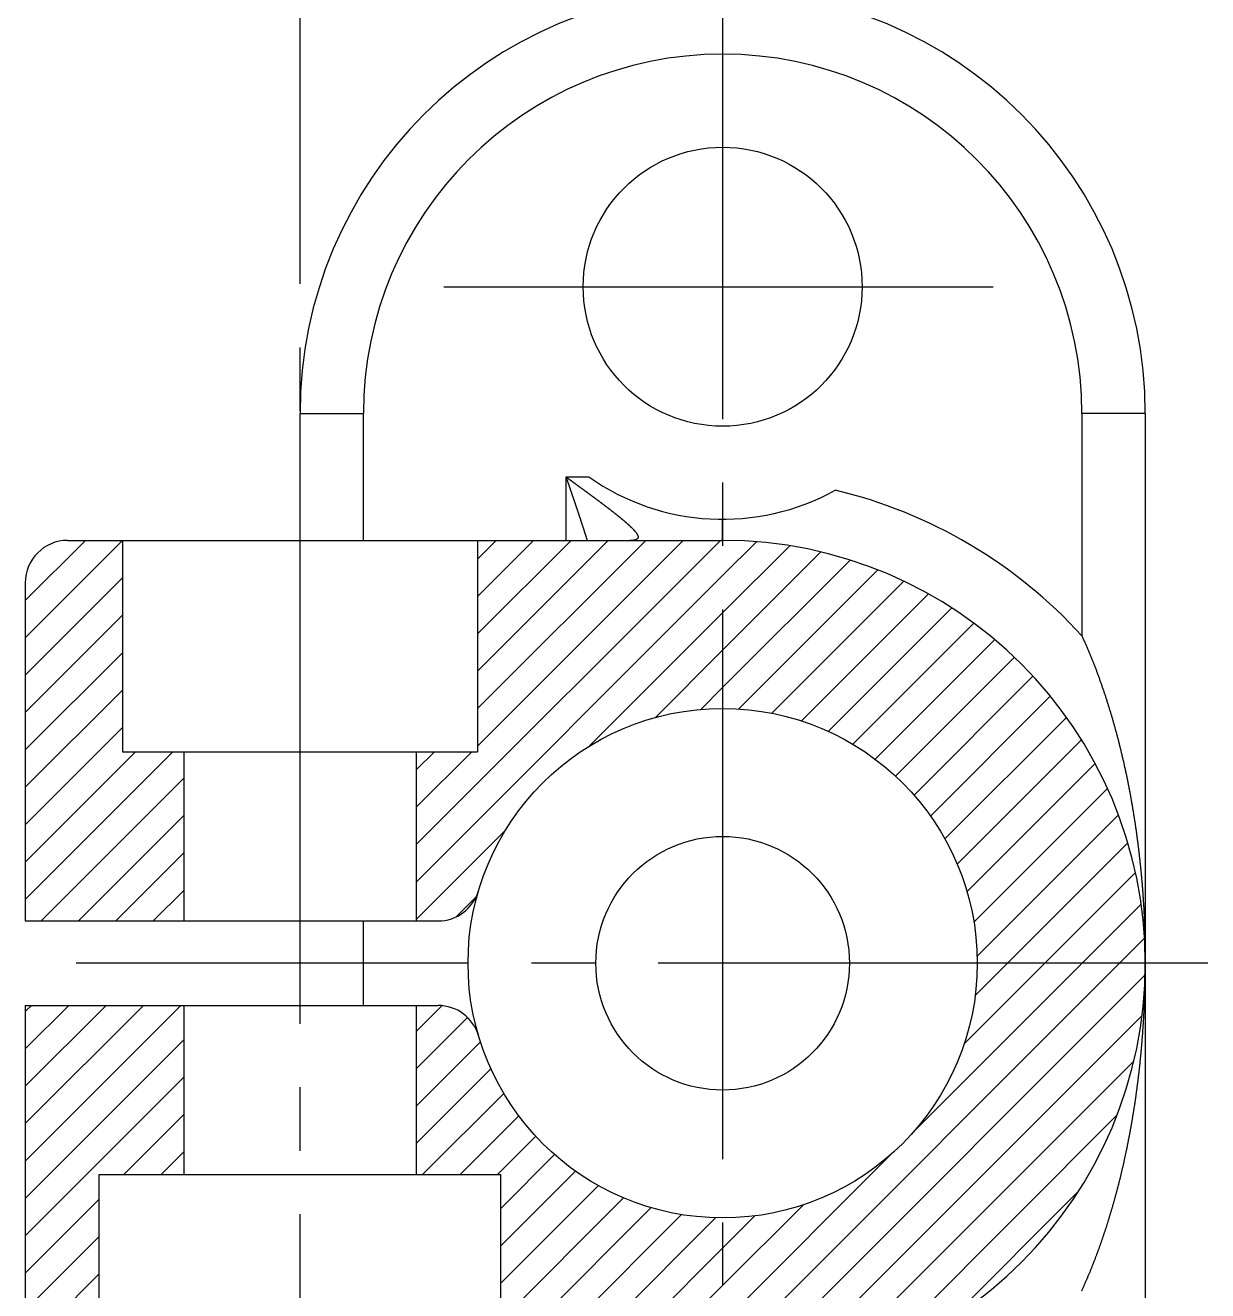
# Model space of a CAD drawing. Extents: x 14 to 86, y 94 to 257.
# Drawn here: x 58.41 to 86.38, y 202.5 to 232.42 of the extents above; entities that cross this region are included whole.
import ezdxf

# ---------------------------------------------------------------- set-up
doc = ezdxf.new("R2010")
doc.units = 0
doc.linetypes.add('CENTER', pattern=[17.5, 13, -1.5, 1.5, -1.5])
doc.layers.get('0').update_dxf_attribs({"linetype": 'CONTINUOUS'})
doc.layers.add('CENTER', color=1, linetype='CENTER')

# ---------------------------------------------------------------- blocks, each defined once
blk = doc.blocks.new('*X2')
at = {"color": 0, "linetype": 'CONTINUOUS'}
for p, q in [((290.064, 381.321), (291.485, 382.742)), ((290.064, 380.437), (292.364, 382.737)), ((299.314, 375.545), (306.511, 382.742)), ((300.764, 377.878), (305.627, 382.742)), ((300.764, 378.762), (304.743, 382.742)), ((300.764, 379.646), (303.859, 382.742)), ((300.764, 380.53), (302.976, 382.742)), ((300.764, 381.414), (302.092, 382.742)), ((300.764, 382.298), (301.208, 382.742)), ((306.564, 381.911), (307.363, 382.71)), ((306.564, 381.027), (308.152, 382.615)), ((306.564, 380.143), (308.889, 382.468)), ((306.564, 379.259), (309.581, 382.276)), ((299.314, 374.661), (306.564, 381.911)), ((306.944, 378.755), (310.233, 382.044)), ((290.064, 379.553), (292.364, 381.853)), ((307.726, 378.654), (310.849, 381.777)), ((308.428, 378.471), (311.433, 381.476)), ((303.416, 377.879), (306.564, 381.027)), ((309.064, 378.224), (311.985, 381.145)), ((290.064, 378.669), (292.364, 380.969)), ((309.644, 377.92), (312.508, 380.784)), ((310.174, 377.566), (313.002, 380.394)), ((304.974, 378.553), (306.564, 380.143)), ((290.064, 377.785), (292.364, 380.085)), ((310.656, 377.164), (313.468, 379.976)), ((311.092, 376.716), (313.906, 379.531)), ((290.064, 376.901), (292.364, 379.201)), ((306.05, 378.745), (306.564, 379.259)), ((311.482, 376.222), (314.317, 379.057)), ((290.064, 376.017), (292.364, 378.317)), ((311.824, 375.68), (314.7, 378.556)), ((312.114, 375.086), (315.054, 378.026)), ((290.064, 374.249), (293.556, 377.742)), ((290.064, 375.133), (292.672, 377.742)), ((299.314, 376.428), (300.627, 377.742)), ((299.314, 377.312), (299.743, 377.742)), ((312.346, 374.435), (315.378, 377.466)), ((290.44, 373.742), (293.814, 377.116)), ((312.51, 373.714), (315.67, 376.875)), ((291.324, 373.742), (293.814, 376.232)), ((312.587, 372.907), (315.929, 376.249)), ((299.314, 373.777), (301.426, 375.889)), ((292.208, 373.742), (293.814, 375.348)), ((313.305, 372.742), (316.15, 375.587)), ((314.189, 372.742), (316.332, 374.885)), ((293.092, 373.742), (293.814, 374.464)), ((300.26, 373.839), (300.732, 374.311)), ((315.073, 372.742), (316.466, 374.135)), ((315.957, 372.742), (316.546, 373.332)), ((306.564, 363.349), (315.957, 372.742)), ((311.042, 368.712), (315.073, 372.742)), ((312.278, 370.831), (314.189, 372.742)), ((312.54, 371.977), (313.305, 372.742)), ((306.844, 362.746), (316.557, 372.459)), ((290.064, 368.062), (293.743, 371.742)), ((290.064, 368.946), (292.859, 371.742)), ((290.064, 369.83), (291.976, 371.742)), ((290.064, 370.714), (291.092, 371.742)), ((290.064, 371.598), (290.208, 371.742)), ((299.314, 371.125), (299.926, 371.737)), ((299.314, 370.241), (300.529, 371.456)), ((307.801, 362.819), (316.487, 371.504)), ((290.064, 367.178), (293.814, 370.928)), ((299.314, 369.357), (300.834, 370.878)), ((299.314, 368.473), (301.082, 370.242)), ((308.88, 363.014), (316.292, 370.425)), ((290.064, 366.295), (293.814, 370.045)), ((299.466, 367.742), (301.386, 369.662)), ((292.395, 367.742), (293.814, 369.161)), ((300.35, 367.742), (301.74, 369.132)), ((310.162, 363.411), (315.894, 369.144)), ((301.234, 367.742), (302.142, 368.65)), ((293.279, 367.742), (293.814, 368.277)), ((301.314, 366.938), (302.589, 368.214)), ((306.564, 364.233), (310.594, 368.263)), ((301.314, 366.054), (303.083, 367.824)), ((301.314, 365.17), (303.626, 367.482)), ((311.951, 364.317), (314.989, 367.354)), ((290.064, 365.411), (291.814, 367.161)), ((301.314, 364.286), (304.219, 367.192)), ((301.314, 363.402), (304.871, 366.96)), ((306.564, 365.117), (308.475, 367.028)), ((301.537, 362.742), (305.591, 366.796)), ((302.421, 362.742), (306.398, 366.719)), ((306.564, 366.001), (307.329, 366.766)), ((290.064, 364.527), (291.814, 366.277)), ((303.305, 362.742), (306.564, 366.001)), ((290.068, 363.647), (291.814, 365.393)), ((304.189, 362.742), (306.564, 365.117)), ((290.348, 363.043), (291.814, 364.509)), ((305.073, 362.742), (306.564, 364.233)), ((290.938, 362.75), (291.814, 363.625)), ((305.957, 362.742), (306.564, 363.349))]:
    blk.add_line(p, q, dxfattribs=at)

msp = doc.modelspace()

# ---------------------------------------------------------------- linework, layer by layer
at = {"color": 7, "linetype": 'CONTINUOUS'}
for p, q in [((64.907, 220.241), (64.907, 223.241)), ((64.907, 223.241), (66.407, 223.241)), ((66.407, 220.241), (66.407, 223.241)), ((83.407, 223.241), (83.407, 217.987)), ((84.907, 223.241), (83.407, 223.241)), ((84.907, 223.241), (84.907, 197.241)), ((71.201, 220.241), (71.201, 221.741)), ((71.201, 221.741), (71.745, 221.741)), ((74.907, 220.241), (74.907, 220.741)), ((59.407, 220.241), (74.907, 220.241)), ((60.707, 220.241), (60.707, 215.241)), ((69.107, 220.241), (69.107, 215.241)), ((58.407, 219.241), (58.407, 211.241)), ((60.707, 215.241), (69.107, 215.241)), ((62.157, 215.241), (62.157, 211.241)), ((67.657, 215.241), (67.657, 211.241)), ((58.407, 211.241), (68.173, 211.241)), ((64.907, 209.241), (64.907, 211.241)), ((66.407, 209.241), (66.407, 211.241)), ((58.407, 209.241), (58.407, 201.241)), ((58.407, 209.241), (68.173, 209.241)), ((62.157, 209.241), (62.157, 205.241)), ((67.657, 209.241), (67.657, 205.241)), ((60.157, 200.241), (60.157, 205.241)), ((60.157, 205.241), (69.657, 205.241)), ((69.657, 200.241), (69.657, 205.241))]:
    msp.add_line(p, q, dxfattribs=at)
at = {"color": 7}
for points in [[(71.201, 221.742, 0), (71.206, 221.738, 0), (71.211, 221.735, 0), (71.216, 221.731, 0), (71.22, 221.728, 0), (71.225, 221.724, 0), (71.23, 221.721, 0), (71.235, 221.717, 0), (71.24, 221.714, 0), (71.244, 221.71, 0), (71.249, 221.707, 0), (71.254, 221.703, 0), (71.259, 221.7, 0), (71.264, 221.696, 0), (71.268, 221.693, 0), (71.273, 221.689, 0), (71.278, 221.686, 0), (71.283, 221.682, 0), (71.288, 221.679, 0), (71.292, 221.676, 0), (71.297, 221.672, 0), (71.302, 221.669, 0), (71.307, 221.665, 0), (71.312, 221.662, 0), (71.316, 221.658, 0), (71.321, 221.655, 0), (71.326, 221.651, 0), (71.331, 221.648, 0), (71.336, 221.644, 0), (71.34, 221.641, 0), (71.345, 221.637, 0), (71.35, 221.634, 0), (71.355, 221.63, 0), (71.36, 221.627, 0), (71.364, 221.623, 0), (71.369, 221.62, 0), (71.374, 221.616, 0), (71.379, 221.613, 0), (71.384, 221.609, 0), (71.388, 221.606, 0), (71.393, 221.602, 0), (71.398, 221.599, 0), (71.403, 221.595, 0), (71.408, 221.592, 0), (71.412, 221.588, 0), (71.417, 221.585, 0), (71.422, 221.581, 0), (71.427, 221.578, 0), (71.432, 221.574, 0), (71.436, 221.571, 0), (71.441, 221.567, 0), (71.446, 221.564, 0), (71.451, 221.56, 0), (71.456, 221.557, 0), (71.46, 221.553, 0), (71.465, 221.55, 0), (71.47, 221.546, 0), (71.475, 221.543, 0), (71.48, 221.539, 0), (71.484, 221.536, 0), (71.489, 221.532, 0), (71.494, 221.529, 0), (71.499, 221.525, 0), (71.504, 221.522, 0), (71.508, 221.518, 0), (71.513, 221.515, 0), (71.518, 221.511, 0), (71.523, 221.508, 0), (71.528, 221.504, 0), (71.532, 221.501, 0), (71.537, 221.497, 0), (71.542, 221.494, 0), (71.547, 221.49, 0), (71.552, 221.487, 0), (71.556, 221.483, 0), (71.561, 221.48, 0), (71.566, 221.476, 0), (71.571, 221.473, 0), (71.576, 221.469, 0), (71.58, 221.466, 0), (71.585, 221.462, 0), (71.59, 221.459, 0), (71.595, 221.455, 0), (71.599, 221.452, 0), (71.604, 221.448, 0), (71.609, 221.445, 0), (71.614, 221.441, 0), (71.619, 221.438, 0), (71.623, 221.434, 0), (71.628, 221.431, 0), (71.633, 221.427, 0), (71.638, 221.424, 0), (71.643, 221.42, 0), (71.647, 221.417, 0), (71.652, 221.413, 0), (71.657, 221.41, 0), (71.662, 221.406, 0), (71.667, 221.403, 0), (71.671, 221.399, 0), (71.676, 221.396, 0), (71.681, 221.392, 0), (71.686, 221.389, 0), (71.691, 221.385, 0), (71.695, 221.382, 0), (71.7, 221.378, 0), (71.705, 221.375, 0), (71.71, 221.371, 0), (71.714, 221.368, 0), (71.719, 221.364, 0), (71.724, 221.36, 0), (71.729, 221.357, 0), (71.734, 221.353, 0), (71.738, 221.35, 0), (71.743, 221.346, 0), (71.748, 221.343, 0), (71.753, 221.339, 0), (71.757, 221.336, 0), (71.762, 221.332, 0), (71.767, 221.329, 0), (71.772, 221.325, 0), (71.777, 221.322, 0), (71.781, 221.318, 0), (71.786, 221.315, 0), (71.791, 221.311, 0), (71.796, 221.308, 0), (71.8, 221.304, 0), (71.805, 221.301, 0), (71.81, 221.297, 0), (71.815, 221.294, 0), (71.82, 221.29, 0), (71.824, 221.287, 0), (71.829, 221.283, 0), (71.834, 221.279, 0), (71.839, 221.276, 0), (71.843, 221.272, 0), (71.848, 221.269, 0), (71.853, 221.265, 0), (71.858, 221.262, 0), (71.863, 221.258, 0), (71.867, 221.255, 0), (71.872, 221.251, 0), (71.877, 221.248, 0), (71.882, 221.244, 0), (71.886, 221.241, 0), (71.891, 221.237, 0), (71.896, 221.233, 0), (71.901, 221.23, 0), (71.905, 221.226, 0), (71.91, 221.223, 0), (71.915, 221.219, 0), (71.92, 221.216, 0), (71.925, 221.212, 0), (71.929, 221.209, 0), (71.934, 221.205, 0), (71.939, 221.202, 0), (71.944, 221.198, 0), (71.948, 221.194, 0), (71.953, 221.191, 0), (71.958, 221.187, 0), (71.963, 221.184, 0), (71.967, 221.18, 0), (71.972, 221.177, 0), (71.977, 221.173, 0), (71.982, 221.17, 0), (71.986, 221.166, 0), (71.991, 221.163, 0), (71.996, 221.159, 0), (72.001, 221.155, 0), (72.005, 221.152, 0), (72.01, 221.148, 0), (72.015, 221.145, 0), (72.02, 221.141, 0), (72.024, 221.138, 0), (72.029, 221.134, 0), (72.034, 221.13, 0), (72.039, 221.127, 0), (72.043, 221.123, 0), (72.048, 221.12, 0), (72.053, 221.116, 0), (72.058, 221.113, 0), (72.062, 221.109, 0), (72.067, 221.105, 0), (72.072, 221.102, 0), (72.077, 221.098, 0), (72.081, 221.095, 0), (72.086, 221.091, 0), (72.091, 221.088, 0), (72.095, 221.084, 0), (72.1, 221.08, 0), (72.105, 221.077, 0), (72.11, 221.073, 0), (72.114, 221.07, 0), (72.119, 221.066, 0), (72.124, 221.062, 0), (72.129, 221.059, 0), (72.133, 221.055, 0), (72.138, 221.052, 0), (72.143, 221.048, 0), (72.147, 221.044, 0), (72.152, 221.041, 0), (72.157, 221.037, 0), (72.162, 221.034, 0), (72.166, 221.03, 0), (72.171, 221.026, 0), (72.176, 221.023, 0), (72.181, 221.019, 0), (72.185, 221.016, 0), (72.19, 221.012, 0), (72.195, 221.008, 0), (72.199, 221.005, 0), (72.204, 221.001, 0), (72.209, 220.998, 0), (72.213, 220.994, 0), (72.218, 220.99, 0), (72.223, 220.987, 0), (72.228, 220.983, 0), (72.232, 220.979, 0), (72.237, 220.976, 0), (72.242, 220.972, 0), (72.246, 220.969, 0), (72.251, 220.965, 0), (72.256, 220.961, 0), (72.261, 220.958, 0), (72.265, 220.954, 0), (72.27, 220.95, 0), (72.275, 220.947, 0), (72.279, 220.943, 0), (72.284, 220.939, 0), (72.289, 220.936, 0), (72.293, 220.932, 0), (72.298, 220.928, 0), (72.303, 220.925, 0), (72.307, 220.921, 0), (72.312, 220.917, 0), (72.317, 220.914, 0), (72.321, 220.91, 0), (72.326, 220.906, 0), (72.331, 220.903, 0), (72.335, 220.899, 0), (72.34, 220.895, 0), (72.345, 220.892, 0), (72.349, 220.888, 0), (72.354, 220.884, 0), (72.359, 220.881, 0), (72.363, 220.877, 0), (72.368, 220.873, 0), (72.373, 220.87, 0), (72.377, 220.866, 0), (72.382, 220.862, 0), (72.387, 220.859, 0), (72.391, 220.855, 0), (72.396, 220.851, 0), (72.401, 220.847, 0), (72.405, 220.844, 0), (72.41, 220.84, 0), (72.414, 220.836, 0), (72.419, 220.833, 0), (72.424, 220.829, 0), (72.428, 220.825, 0), (72.433, 220.821, 0), (72.438, 220.818, 0), (72.442, 220.814, 0), (72.447, 220.81, 0), (72.451, 220.807, 0), (72.456, 220.803, 0), (72.461, 220.799, 0), (72.465, 220.795, 0), (72.47, 220.792, 0), (72.474, 220.788, 0), (72.479, 220.784, 0), (72.484, 220.78, 0), (72.488, 220.777, 0), (72.493, 220.773, 0), (72.497, 220.769, 0), (72.502, 220.765, 0), (72.507, 220.762, 0), (72.511, 220.758, 0), (72.516, 220.754, 0), (72.52, 220.75, 0), (72.525, 220.747, 0), (72.529, 220.743, 0), (72.534, 220.739, 0), (72.538, 220.735, 0), (72.543, 220.731, 0), (72.548, 220.728, 0), (72.552, 220.724, 0), (72.557, 220.72, 0), (72.561, 220.716, 0), (72.566, 220.712, 0), (72.57, 220.709, 0), (72.575, 220.705, 0), (72.579, 220.701, 0), (72.584, 220.697, 0), (72.588, 220.693, 0), (72.593, 220.689, 0), (72.597, 220.685, 0), (72.602, 220.681, 0), (72.606, 220.678, 0), (72.611, 220.674, 0), (72.615, 220.67, 0), (72.62, 220.666, 0), (72.624, 220.662, 0), (72.629, 220.658, 0), (72.633, 220.654, 0), (72.638, 220.65, 0), (72.642, 220.646, 0), (72.647, 220.642, 0), (72.651, 220.638, 0), (72.655, 220.634, 0), (72.66, 220.63, 0), (72.664, 220.626, 0), (72.669, 220.622, 0), (72.673, 220.618, 0), (72.678, 220.614, 0), (72.682, 220.61, 0), (72.686, 220.606, 0), (72.691, 220.602, 0), (72.695, 220.598, 0), (72.7, 220.594, 0), (72.704, 220.59, 0), (72.708, 220.585, 0), (72.713, 220.581, 0), (72.717, 220.577, 0), (72.721, 220.573, 0), (72.726, 220.569, 0), (72.73, 220.565, 0), (72.734, 220.561, 0), (72.738, 220.557, 0), (72.743, 220.552, 0), (72.747, 220.548, 0), (72.751, 220.544, 0), (72.755, 220.54, 0), (72.76, 220.536, 0), (72.764, 220.532, 0), (72.768, 220.527, 0), (72.772, 220.523, 0), (72.776, 220.519, 0), (72.78, 220.515, 0), (72.784, 220.511, 0), (72.789, 220.506, 0), (72.793, 220.502, 0), (72.797, 220.498, 0), (72.801, 220.494, 0), (72.805, 220.49, 0), (72.809, 220.485, 0), (72.813, 220.481, 0), (72.817, 220.477, 0), (72.82, 220.473, 0), (72.824, 220.468, 0), (72.828, 220.464, 0), (72.832, 220.46, 0), (72.836, 220.455, 0), (72.839, 220.451, 0), (72.843, 220.446, 0), (72.847, 220.442, 0), (72.851, 220.437, 0), (72.854, 220.433, 0), (72.858, 220.428, 0), (72.861, 220.423, 0), (72.865, 220.418, 0), (72.868, 220.413, 0), (72.871, 220.408, 0), (72.875, 220.403, 0), (72.878, 220.397, 0), (72.881, 220.392, 0), (72.884, 220.386, 0), (72.887, 220.381, 0), (72.89, 220.375, 0), (72.893, 220.369, 0), (72.896, 220.363, 0), (72.899, 220.357, 0), (72.901, 220.351, 0), (72.903, 220.345, 0), (72.905, 220.339, 0), (72.906, 220.333, 0), (72.907, 220.327, 0), (72.907, 220.322, 0), (72.907, 220.316, 0), (72.906, 220.31, 0), (72.905, 220.305, 0), (72.903, 220.3, 0), (72.901, 220.295, 0), (72.898, 220.29, 0), (72.894, 220.286, 0), (72.89, 220.282, 0), (72.885, 220.278, 0), (72.88, 220.274, 0), (72.875, 220.27, 0), (72.87, 220.267, 0), (72.864, 220.264, 0), (72.858, 220.261, 0), (72.852, 220.258, 0), (72.846, 220.256, 0), (72.84, 220.254, 0), (72.835, 220.252, 0), (72.829, 220.25, 0), (72.823, 220.248, 0), (72.817, 220.247, 0), (72.811, 220.246, 0), (72.805, 220.245, 0), (72.799, 220.244, 0), (72.793, 220.243, 0), (72.787, 220.242, 0), (72.781, 220.242, 0), (72.775, 220.241, 0), (72.77, 220.241, 0), (72.764, 220.241, 0), (72.758, 220.241, 0), (72.752, 220.241, 0), (72.746, 220.241, 0), (72.74, 220.241, 0), (72.734, 220.241, 0), (72.728, 220.241, 0), (72.722, 220.241, 0), (72.717, 220.242, 0), (72.711, 220.242, 0)], [(71.201, 221.742, 0), (71.203, 221.735, 0), (71.206, 221.728, 0), (71.208, 221.722, 0), (71.21, 221.715, 0), (71.213, 221.708, 0), (71.215, 221.702, 0), (71.217, 221.695, 0), (71.219, 221.688, 0), (71.222, 221.681, 0), (71.224, 221.675, 0), (71.226, 221.668, 0), (71.229, 221.661, 0), (71.231, 221.655, 0), (71.233, 221.648, 0), (71.235, 221.641, 0), (71.238, 221.634, 0), (71.24, 221.628, 0), (71.242, 221.621, 0), (71.245, 221.614, 0), (71.247, 221.608, 0), (71.249, 221.601, 0), (71.252, 221.594, 0), (71.254, 221.588, 0), (71.256, 221.581, 0), (71.258, 221.574, 0), (71.261, 221.567, 0), (71.263, 221.561, 0), (71.265, 221.554, 0), (71.268, 221.547, 0), (71.27, 221.541, 0), (71.272, 221.534, 0), (71.274, 221.527, 0), (71.277, 221.52, 0), (71.279, 221.514, 0), (71.281, 221.507, 0), (71.284, 221.5, 0), (71.286, 221.494, 0), (71.288, 221.487, 0), (71.29, 221.48, 0), (71.293, 221.473, 0), (71.295, 221.467, 0), (71.297, 221.46, 0), (71.3, 221.453, 0), (71.302, 221.447, 0), (71.304, 221.44, 0), (71.306, 221.433, 0), (71.309, 221.427, 0), (71.311, 221.42, 0), (71.313, 221.413, 0), (71.316, 221.406, 0), (71.318, 221.4, 0), (71.32, 221.393, 0), (71.322, 221.386, 0), (71.325, 221.38, 0), (71.327, 221.373, 0), (71.329, 221.366, 0), (71.332, 221.359, 0), (71.334, 221.353, 0), (71.336, 221.346, 0), (71.338, 221.339, 0), (71.341, 221.333, 0), (71.343, 221.326, 0), (71.345, 221.319, 0), (71.348, 221.312, 0), (71.35, 221.306, 0), (71.352, 221.299, 0), (71.354, 221.292, 0), (71.357, 221.286, 0), (71.359, 221.279, 0), (71.361, 221.272, 0), (71.364, 221.265, 0), (71.366, 221.259, 0), (71.368, 221.252, 0), (71.37, 221.245, 0), (71.373, 221.239, 0), (71.375, 221.232, 0), (71.377, 221.225, 0), (71.379, 221.218, 0), (71.382, 221.212, 0), (71.384, 221.205, 0), (71.386, 221.198, 0), (71.389, 221.192, 0), (71.391, 221.185, 0), (71.393, 221.178, 0), (71.395, 221.171, 0), (71.398, 221.165, 0), (71.4, 221.158, 0), (71.402, 221.151, 0), (71.404, 221.145, 0), (71.407, 221.138, 0), (71.409, 221.131, 0), (71.411, 221.124, 0), (71.414, 221.118, 0), (71.416, 221.111, 0), (71.418, 221.104, 0), (71.42, 221.098, 0), (71.423, 221.091, 0), (71.425, 221.084, 0), (71.427, 221.077, 0), (71.429, 221.071, 0), (71.432, 221.064, 0), (71.434, 221.057, 0), (71.436, 221.051, 0), (71.438, 221.044, 0), (71.441, 221.037, 0), (71.443, 221.03, 0), (71.445, 221.024, 0), (71.448, 221.017, 0), (71.45, 221.01, 0), (71.452, 221.004, 0), (71.454, 220.997, 0), (71.457, 220.99, 0), (71.459, 220.983, 0), (71.461, 220.977, 0), (71.463, 220.97, 0), (71.466, 220.963, 0), (71.468, 220.956, 0), (71.47, 220.95, 0), (71.472, 220.943, 0), (71.475, 220.936, 0), (71.477, 220.93, 0), (71.479, 220.923, 0), (71.481, 220.916, 0), (71.484, 220.909, 0), (71.486, 220.903, 0), (71.488, 220.896, 0), (71.49, 220.889, 0), (71.493, 220.883, 0), (71.495, 220.876, 0), (71.497, 220.869, 0), (71.499, 220.862, 0), (71.502, 220.856, 0), (71.504, 220.849, 0), (71.506, 220.842, 0), (71.508, 220.835, 0), (71.511, 220.829, 0), (71.513, 220.822, 0), (71.515, 220.815, 0), (71.517, 220.809, 0), (71.52, 220.802, 0), (71.522, 220.795, 0), (71.524, 220.788, 0), (71.526, 220.782, 0), (71.528, 220.775, 0), (71.531, 220.768, 0), (71.533, 220.761, 0), (71.535, 220.755, 0), (71.537, 220.748, 0), (71.54, 220.741, 0), (71.542, 220.735, 0), (71.544, 220.728, 0), (71.546, 220.721, 0), (71.549, 220.714, 0), (71.551, 220.708, 0), (71.553, 220.701, 0), (71.555, 220.694, 0), (71.557, 220.687, 0), (71.56, 220.681, 0), (71.562, 220.674, 0), (71.564, 220.667, 0), (71.566, 220.661, 0), (71.568, 220.654, 0), (71.571, 220.647, 0), (71.573, 220.64, 0), (71.575, 220.634, 0), (71.577, 220.627, 0), (71.579, 220.62, 0), (71.582, 220.613, 0), (71.584, 220.607, 0), (71.586, 220.6, 0), (71.588, 220.593, 0), (71.59, 220.586, 0), (71.593, 220.58, 0), (71.595, 220.573, 0), (71.597, 220.566, 0), (71.599, 220.559, 0), (71.601, 220.553, 0), (71.604, 220.546, 0), (71.606, 220.539, 0), (71.608, 220.532, 0), (71.61, 220.526, 0), (71.612, 220.519, 0), (71.615, 220.512, 0), (71.617, 220.505, 0), (71.619, 220.499, 0), (71.621, 220.492, 0), (71.623, 220.485, 0), (71.625, 220.478, 0), (71.628, 220.472, 0), (71.63, 220.465, 0), (71.632, 220.458, 0), (71.634, 220.451, 0), (71.636, 220.445, 0), (71.638, 220.438, 0), (71.64, 220.431, 0), (71.643, 220.424, 0), (71.645, 220.418, 0), (71.647, 220.411, 0), (71.649, 220.404, 0), (71.651, 220.397, 0), (71.653, 220.391, 0), (71.655, 220.384, 0), (71.658, 220.377, 0), (71.66, 220.37, 0), (71.662, 220.364, 0), (71.664, 220.357, 0), (71.666, 220.35, 0), (71.668, 220.343, 0), (71.67, 220.337, 0), (71.673, 220.33, 0), (71.675, 220.323, 0), (71.677, 220.316, 0), (71.679, 220.31, 0), (71.681, 220.303, 0), (71.683, 220.296, 0), (71.685, 220.289, 0), (71.687, 220.283, 0), (71.69, 220.276, 0), (71.692, 220.269, 0), (71.694, 220.262, 0), (71.696, 220.255, 0), (71.698, 220.249, 0), (71.7, 220.242, 0)], [(74.888, 220.242, 0), (74.888, 220.242, 0), (74.888, 220.242, 0), (74.888, 220.242, 0), (74.888, 220.242, 0), (74.888, 220.242, 0), (74.888, 220.242, 0), (74.887, 220.242, 0), (74.887, 220.242, 0), (74.887, 220.242, 0), (74.887, 220.242, 0), (74.887, 220.242, 0), (74.887, 220.242, 0), (74.887, 220.242, 0), (74.887, 220.242, 0), (74.887, 220.242, 0), (74.887, 220.242, 0), (74.886, 220.242, 0), (74.886, 220.242, 0), (74.886, 220.242, 0), (74.886, 220.242, 0), (74.886, 220.242, 0), (74.886, 220.242, 0), (74.886, 220.242, 0), (74.886, 220.242, 0), (74.886, 220.242, 0), (74.885, 220.242, 0), (74.885, 220.242, 0), (74.885, 220.242, 0), (74.885, 220.242, 0), (74.885, 220.242, 0), (74.885, 220.242, 0), (74.885, 220.242, 0), (74.885, 220.242, 0), (74.885, 220.242, 0), (74.885, 220.242, 0), (74.884, 220.242, 0), (74.884, 220.242, 0), (74.884, 220.242, 0), (74.884, 220.242, 0), (74.884, 220.242, 0), (74.884, 220.242, 0), (74.884, 220.242, 0), (74.884, 220.242, 0), (74.884, 220.242, 0), (74.884, 220.242, 0), (74.883, 220.242, 0), (74.883, 220.242, 0), (74.883, 220.242, 0), (74.883, 220.242, 0), (74.883, 220.242, 0), (74.883, 220.242, 0), (74.883, 220.242, 0), (74.883, 220.242, 0), (74.883, 220.242, 0), (74.883, 220.242, 0), (74.882, 220.242, 0), (74.882, 220.242, 0), (74.882, 220.242, 0), (74.882, 220.242, 0), (74.882, 220.242, 0), (74.882, 220.242, 0), (74.882, 220.242, 0), (74.882, 220.242, 0), (74.882, 220.242, 0), (74.881, 220.242, 0), (74.881, 220.242, 0), (74.881, 220.242, 0), (74.881, 220.242, 0), (74.881, 220.242, 0), (74.881, 220.242, 0), (74.881, 220.242, 0), (74.881, 220.242, 0), (74.881, 220.242, 0), (74.881, 220.242, 0), (74.88, 220.242, 0), (74.88, 220.242, 0), (74.88, 220.242, 0), (74.88, 220.242, 0), (74.88, 220.242, 0), (74.88, 220.242, 0), (74.88, 220.242, 0), (74.88, 220.242, 0), (74.88, 220.242, 0), (74.88, 220.242, 0), (74.879, 220.242, 0), (74.879, 220.242, 0), (74.879, 220.242, 0), (74.879, 220.242, 0), (74.879, 220.242, 0), (74.879, 220.242, 0), (74.879, 220.242, 0), (74.879, 220.242, 0), (74.879, 220.242, 0), (74.879, 220.242, 0), (74.878, 220.242, 0), (74.878, 220.242, 0), (74.878, 220.242, 0), (74.878, 220.242, 0), (74.878, 220.242, 0), (74.878, 220.242, 0), (74.878, 220.242, 0), (74.878, 220.242, 0), (74.878, 220.242, 0), (74.878, 220.242, 0), (74.877, 220.242, 0), (74.877, 220.242, 0), (74.877, 220.242, 0), (74.877, 220.242, 0), (74.877, 220.242, 0), (74.877, 220.242, 0), (74.877, 220.242, 0), (74.877, 220.242, 0), (74.877, 220.242, 0), (74.876, 220.242, 0), (74.876, 220.242, 0), (74.876, 220.242, 0), (74.876, 220.242, 0), (74.876, 220.242, 0), (74.876, 220.242, 0), (74.876, 220.242, 0), (74.876, 220.242, 0), (74.876, 220.242, 0), (74.876, 220.242, 0), (74.875, 220.242, 0), (74.875, 220.242, 0), (74.875, 220.242, 0), (74.875, 220.242, 0)], [(74.907, 220.242, 0), (74.907, 220.242, 0), (74.907, 220.242, 0), (74.906, 220.242, 0), (74.906, 220.242, 0), (74.906, 220.242, 0), (74.906, 220.242, 0), (74.906, 220.242, 0), (74.906, 220.242, 0), (74.905, 220.242, 0), (74.905, 220.242, 0), (74.905, 220.242, 0), (74.905, 220.242, 0), (74.905, 220.242, 0), (74.905, 220.242, 0), (74.905, 220.242, 0), (74.904, 220.242, 0), (74.904, 220.242, 0), (74.904, 220.242, 0), (74.904, 220.242, 0), (74.904, 220.242, 0), (74.904, 220.242, 0), (74.904, 220.242, 0), (74.903, 220.242, 0), (74.903, 220.242, 0), (74.903, 220.242, 0), (74.903, 220.242, 0), (74.903, 220.242, 0), (74.903, 220.242, 0), (74.903, 220.242, 0), (74.902, 220.242, 0), (74.902, 220.242, 0), (74.902, 220.242, 0), (74.902, 220.242, 0), (74.902, 220.242, 0), (74.902, 220.242, 0), (74.902, 220.242, 0), (74.901, 220.242, 0), (74.901, 220.242, 0), (74.901, 220.242, 0), (74.901, 220.242, 0), (74.901, 220.242, 0), (74.901, 220.242, 0), (74.9, 220.242, 0), (74.9, 220.242, 0), (74.9, 220.242, 0), (74.9, 220.242, 0), (74.9, 220.242, 0), (74.9, 220.242, 0), (74.9, 220.242, 0), (74.899, 220.242, 0), (74.899, 220.242, 0), (74.899, 220.242, 0), (74.899, 220.242, 0), (74.899, 220.242, 0), (74.899, 220.242, 0), (74.899, 220.242, 0), (74.898, 220.242, 0), (74.898, 220.242, 0), (74.898, 220.242, 0), (74.898, 220.242, 0), (74.898, 220.242, 0), (74.898, 220.242, 0), (74.898, 220.242, 0), (74.897, 220.242, 0), (74.897, 220.242, 0), (74.897, 220.242, 0), (74.897, 220.242, 0), (74.897, 220.242, 0), (74.897, 220.242, 0), (74.897, 220.242, 0), (74.896, 220.242, 0), (74.896, 220.242, 0), (74.896, 220.242, 0), (74.896, 220.242, 0), (74.896, 220.242, 0), (74.896, 220.242, 0), (74.895, 220.242, 0), (74.895, 220.242, 0), (74.895, 220.242, 0), (74.895, 220.242, 0), (74.895, 220.242, 0), (74.895, 220.242, 0), (74.895, 220.242, 0), (74.894, 220.242, 0), (74.894, 220.242, 0), (74.894, 220.242, 0), (74.894, 220.242, 0), (74.894, 220.242, 0), (74.894, 220.242, 0), (74.894, 220.242, 0), (74.893, 220.242, 0), (74.893, 220.242, 0), (74.893, 220.242, 0), (74.893, 220.242, 0), (74.893, 220.242, 0), (74.893, 220.242, 0), (74.893, 220.242, 0), (74.892, 220.242, 0), (74.892, 220.242, 0), (74.892, 220.242, 0), (74.892, 220.242, 0), (74.892, 220.242, 0), (74.892, 220.242, 0), (74.892, 220.242, 0), (74.891, 220.242, 0), (74.891, 220.242, 0), (74.891, 220.242, 0), (74.891, 220.242, 0), (74.891, 220.242, 0), (74.891, 220.242, 0), (74.89, 220.242, 0), (74.89, 220.242, 0), (74.89, 220.242, 0), (74.89, 220.242, 0), (74.89, 220.242, 0), (74.89, 220.242, 0), (74.89, 220.242, 0), (74.889, 220.242, 0), (74.889, 220.242, 0), (74.889, 220.242, 0), (74.889, 220.242, 0), (74.889, 220.242, 0), (74.889, 220.242, 0), (74.889, 220.242, 0), (74.888, 220.242, 0), (74.888, 220.242, 0), (74.888, 220.242, 0)], [(83.407, 217.988, 0), (83.415, 217.969, 0), (83.424, 217.95, 0), (83.432, 217.931, 0), (83.44, 217.912, 0), (83.449, 217.893, 0), (83.457, 217.874, 0), (83.465, 217.855, 0), (83.474, 217.836, 0), (83.482, 217.817, 0), (83.49, 217.798, 0), (83.498, 217.779, 0), (83.507, 217.76, 0), (83.515, 217.741, 0), (83.523, 217.722, 0), (83.531, 217.703, 0), (83.54, 217.683, 0), (83.548, 217.664, 0), (83.556, 217.645, 0), (83.564, 217.626, 0), (83.572, 217.607, 0), (83.58, 217.588, 0), (83.588, 217.569, 0), (83.596, 217.55, 0), (83.604, 217.531, 0), (83.612, 217.511, 0), (83.62, 217.492, 0), (83.628, 217.473, 0), (83.636, 217.454, 0), (83.643, 217.435, 0), (83.651, 217.415, 0), (83.659, 217.396, 0), (83.667, 217.377, 0), (83.674, 217.358, 0), (83.682, 217.338, 0), (83.689, 217.319, 0), (83.697, 217.3, 0), (83.705, 217.28, 0), (83.712, 217.261, 0), (83.719, 217.242, 0), (83.727, 217.222, 0), (83.734, 217.203, 0), (83.742, 217.183, 0), (83.749, 217.164, 0), (83.756, 217.145, 0), (83.763, 217.125, 0), (83.771, 217.106, 0), (83.778, 217.086, 0), (83.785, 217.067, 0), (83.792, 217.047, 0), (83.799, 217.028, 0), (83.806, 217.008, 0), (83.813, 216.989, 0), (83.82, 216.969, 0), (83.827, 216.95, 0), (83.834, 216.93, 0), (83.841, 216.911, 0), (83.848, 216.891, 0), (83.855, 216.871, 0), (83.862, 216.852, 0), (83.869, 216.832, 0), (83.876, 216.813, 0), (83.883, 216.793, 0), (83.889, 216.773, 0), (83.896, 216.754, 0), (83.903, 216.734, 0), (83.909, 216.715, 0), (83.916, 216.695, 0), (83.923, 216.675, 0), (83.929, 216.656, 0), (83.936, 216.636, 0), (83.943, 216.616, 0), (83.949, 216.596, 0), (83.956, 216.577, 0), (83.962, 216.557, 0), (83.969, 216.537, 0), (83.975, 216.518, 0), (83.981, 216.498, 0), (83.988, 216.478, 0), (83.994, 216.458, 0), (84.001, 216.439, 0), (84.007, 216.419, 0), (84.013, 216.399, 0), (84.019, 216.379, 0), (84.026, 216.36, 0), (84.032, 216.34, 0), (84.038, 216.32, 0), (84.044, 216.3, 0), (84.05, 216.28, 0), (84.056, 216.261, 0), (84.063, 216.241, 0), (84.069, 216.221, 0), (84.075, 216.201, 0), (84.081, 216.181, 0), (84.087, 216.161, 0), (84.093, 216.141, 0), (84.098, 216.121, 0), (84.104, 216.102, 0), (84.11, 216.082, 0), (84.116, 216.062, 0), (84.122, 216.042, 0), (84.128, 216.022, 0), (84.134, 216.002, 0), (84.139, 215.982, 0), (84.145, 215.962, 0), (84.151, 215.942, 0), (84.156, 215.922, 0), (84.162, 215.902, 0), (84.168, 215.882, 0), (84.173, 215.862, 0), (84.179, 215.842, 0), (84.184, 215.822, 0), (84.19, 215.802, 0), (84.196, 215.782, 0), (84.201, 215.762, 0), (84.206, 215.742, 0), (84.212, 215.722, 0), (84.217, 215.702, 0), (84.223, 215.682, 0), (84.228, 215.662, 0), (84.233, 215.642, 0), (84.239, 215.622, 0), (84.244, 215.602, 0), (84.249, 215.582, 0), (84.255, 215.562, 0), (84.26, 215.542, 0), (84.265, 215.522, 0), (84.27, 215.502, 0), (84.275, 215.482, 0), (84.28, 215.461, 0), (84.286, 215.441, 0), (84.291, 215.421, 0), (84.296, 215.401, 0), (84.301, 215.381, 0), (84.306, 215.361, 0), (84.311, 215.341, 0), (84.316, 215.321, 0), (84.321, 215.3, 0), (84.326, 215.28, 0), (84.33, 215.26, 0), (84.335, 215.24, 0), (84.34, 215.22, 0), (84.345, 215.2, 0), (84.35, 215.179, 0), (84.355, 215.159, 0), (84.359, 215.139, 0), (84.364, 215.119, 0), (84.369, 215.099, 0), (84.374, 215.078, 0), (84.378, 215.058, 0), (84.383, 215.038, 0), (84.388, 215.018, 0), (84.392, 214.997, 0), (84.397, 214.977, 0), (84.401, 214.957, 0), (84.406, 214.937, 0), (84.41, 214.916, 0), (84.415, 214.896, 0), (84.419, 214.876, 0), (84.424, 214.856, 0), (84.428, 214.835, 0), (84.433, 214.815, 0), (84.437, 214.795, 0), (84.441, 214.775, 0), (84.446, 214.754, 0), (84.45, 214.734, 0), (84.454, 214.714, 0), (84.459, 214.693, 0), (84.463, 214.673, 0), (84.467, 214.653, 0), (84.471, 214.632, 0), (84.475, 214.612, 0), (84.48, 214.592, 0), (84.484, 214.571, 0), (84.488, 214.551, 0), (84.492, 214.531, 0), (84.496, 214.51, 0), (84.5, 214.49, 0), (84.504, 214.47, 0), (84.508, 214.449, 0), (84.512, 214.429, 0), (84.516, 214.409, 0), (84.52, 214.388, 0), (84.524, 214.368, 0), (84.528, 214.348, 0), (84.532, 214.327, 0), (84.536, 214.307, 0), (84.54, 214.286, 0), (84.543, 214.266, 0), (84.547, 214.246, 0), (84.551, 214.225, 0), (84.555, 214.205, 0), (84.558, 214.184, 0), (84.562, 214.164, 0), (84.566, 214.144, 0), (84.569, 214.123, 0), (84.573, 214.103, 0), (84.577, 214.082, 0), (84.58, 214.062, 0), (84.584, 214.041, 0), (84.588, 214.021, 0), (84.591, 214, 0), (84.595, 213.98, 0), (84.598, 213.96, 0), (84.602, 213.939, 0), (84.605, 213.919, 0), (84.608, 213.898, 0), (84.612, 213.878, 0), (84.615, 213.857, 0), (84.619, 213.837, 0), (84.622, 213.816, 0), (84.625, 213.796, 0), (84.629, 213.775, 0), (84.632, 213.755, 0), (84.635, 213.734, 0), (84.638, 213.714, 0), (84.642, 213.693, 0), (84.645, 213.673, 0), (84.648, 213.652, 0), (84.651, 213.632, 0), (84.654, 213.611, 0), (84.658, 213.591, 0), (84.661, 213.57, 0), (84.664, 213.55, 0), (84.667, 213.529, 0), (84.67, 213.509, 0), (84.673, 213.488, 0), (84.676, 213.468, 0), (84.679, 213.447, 0), (84.682, 213.427, 0), (84.685, 213.406, 0), (84.688, 213.386, 0), (84.691, 213.365, 0), (84.693, 213.345, 0), (84.696, 213.324, 0), (84.699, 213.303, 0), (84.702, 213.283, 0), (84.705, 213.262, 0), (84.708, 213.242, 0), (84.71, 213.221, 0), (84.713, 213.201, 0), (84.716, 213.18, 0), (84.719, 213.159, 0), (84.721, 213.139, 0), (84.724, 213.118, 0), (84.727, 213.098, 0), (84.729, 213.077, 0), (84.732, 213.057, 0), (84.734, 213.036, 0), (84.737, 213.015, 0), (84.739, 212.995, 0), (84.742, 212.974, 0), (84.744, 212.954, 0), (84.747, 212.933, 0), (84.749, 212.912, 0), (84.752, 212.892, 0), (84.754, 212.871, 0), (84.757, 212.851, 0), (84.759, 212.83, 0), (84.762, 212.809, 0), (84.764, 212.789, 0), (84.766, 212.768, 0), (84.769, 212.747, 0), (84.771, 212.727, 0), (84.773, 212.706, 0), (84.775, 212.686, 0), (84.778, 212.665, 0), (84.78, 212.644, 0), (84.782, 212.624, 0), (84.784, 212.603, 0), (84.787, 212.582, 0), (84.789, 212.562, 0), (84.791, 212.541, 0), (84.793, 212.521, 0), (84.795, 212.5, 0), (84.797, 212.479, 0), (84.799, 212.459, 0), (84.801, 212.438, 0), (84.803, 212.417, 0), (84.805, 212.397, 0), (84.807, 212.376, 0), (84.809, 212.355, 0), (84.811, 212.335, 0), (84.813, 212.314, 0), (84.815, 212.293, 0), (84.817, 212.273, 0), (84.819, 212.252, 0), (84.821, 212.231, 0), (84.823, 212.211, 0), (84.824, 212.19, 0), (84.826, 212.169, 0), (84.828, 212.149, 0), (84.83, 212.128, 0), (84.831, 212.107, 0), (84.833, 212.087, 0), (84.835, 212.066, 0), (84.836, 212.045, 0), (84.838, 212.025, 0), (84.84, 212.004, 0), (84.841, 211.983, 0), (84.843, 211.962, 0), (84.844, 211.942, 0), (84.846, 211.921, 0), (84.847, 211.9, 0), (84.849, 211.88, 0), (84.85, 211.859, 0), (84.852, 211.838, 0), (84.853, 211.818, 0), (84.855, 211.797, 0), (84.856, 211.776, 0), (84.857, 211.755, 0), (84.859, 211.735, 0), (84.86, 211.714, 0), (84.861, 211.693, 0), (84.863, 211.673, 0), (84.864, 211.652, 0), (84.865, 211.631, 0), (84.866, 211.611, 0), (84.867, 211.59, 0), (84.869, 211.569, 0), (84.87, 211.548, 0), (84.871, 211.528, 0), (84.872, 211.507, 0), (84.873, 211.486, 0), (84.874, 211.466, 0), (84.875, 211.445, 0), (84.876, 211.424, 0), (84.877, 211.403, 0), (84.878, 211.383, 0), (84.879, 211.362, 0), (84.88, 211.341, 0), (84.88, 211.32, 0), (84.881, 211.3, 0), (84.882, 211.279, 0), (84.883, 211.258, 0), (84.884, 211.238, 0), (84.885, 211.217, 0), (84.885, 211.196, 0), (84.886, 211.175, 0), (84.887, 211.155, 0), (84.887, 211.134, 0), (84.888, 211.113, 0), (84.889, 211.092, 0), (84.889, 211.072, 0), (84.89, 211.051, 0), (84.891, 211.03, 0), (84.891, 211.009, 0), (84.892, 210.989, 0), (84.892, 210.968, 0), (84.893, 210.947, 0), (84.894, 210.926, 0), (84.894, 210.906, 0), (84.895, 210.885, 0), (84.895, 210.864, 0), (84.896, 210.844, 0), (84.896, 210.823, 0), (84.897, 210.802, 0), (84.897, 210.781, 0), (84.898, 210.761, 0), (84.898, 210.74, 0), (84.898, 210.719, 0), (84.899, 210.698, 0), (84.899, 210.678, 0), (84.9, 210.657, 0), (84.9, 210.636, 0), (84.901, 210.615, 0), (84.901, 210.595, 0), (84.901, 210.574, 0), (84.902, 210.553, 0), (84.902, 210.532, 0), (84.902, 210.512, 0), (84.903, 210.491, 0), (84.903, 210.47, 0), (84.903, 210.449, 0), (84.904, 210.429, 0), (84.904, 210.408, 0), (84.904, 210.387, 0), (84.905, 210.366, 0), (84.905, 210.346, 0), (84.905, 210.325, 0), (84.906, 210.304, 0), (84.906, 210.283, 0), (84.906, 210.263, 0), (84.907, 210.242, 0)], [(84.883, 209.194, 0), (84.883, 209.202, 0), (84.883, 209.211, 0), (84.883, 209.219, 0), (84.884, 209.227, 0), (84.884, 209.235, 0), (84.884, 209.244, 0), (84.884, 209.252, 0), (84.884, 209.26, 0), (84.885, 209.268, 0), (84.885, 209.277, 0), (84.885, 209.285, 0), (84.885, 209.293, 0), (84.885, 209.301, 0), (84.886, 209.31, 0), (84.886, 209.318, 0), (84.886, 209.326, 0), (84.886, 209.334, 0), (84.886, 209.343, 0), (84.886, 209.351, 0), (84.887, 209.359, 0), (84.887, 209.367, 0), (84.887, 209.376, 0), (84.887, 209.384, 0), (84.887, 209.392, 0), (84.888, 209.4, 0), (84.888, 209.409, 0), (84.888, 209.417, 0), (84.888, 209.425, 0), (84.888, 209.433, 0), (84.889, 209.442, 0), (84.889, 209.45, 0), (84.889, 209.458, 0), (84.889, 209.466, 0), (84.889, 209.475, 0), (84.889, 209.483, 0), (84.89, 209.491, 0), (84.89, 209.499, 0), (84.89, 209.508, 0), (84.89, 209.516, 0), (84.89, 209.524, 0), (84.891, 209.532, 0), (84.891, 209.541, 0), (84.891, 209.549, 0), (84.891, 209.557, 0), (84.891, 209.565, 0), (84.892, 209.574, 0), (84.892, 209.582, 0), (84.892, 209.59, 0), (84.892, 209.598, 0), (84.892, 209.607, 0), (84.893, 209.615, 0), (84.893, 209.623, 0), (84.893, 209.631, 0), (84.893, 209.64, 0), (84.893, 209.648, 0), (84.893, 209.656, 0), (84.894, 209.664, 0), (84.894, 209.673, 0), (84.894, 209.681, 0), (84.894, 209.689, 0), (84.894, 209.697, 0), (84.895, 209.706, 0), (84.895, 209.714, 0), (84.895, 209.722, 0), (84.895, 209.73, 0), (84.895, 209.739, 0), (84.896, 209.747, 0), (84.896, 209.755, 0), (84.896, 209.763, 0), (84.896, 209.772, 0), (84.896, 209.78, 0), (84.896, 209.788, 0), (84.897, 209.796, 0), (84.897, 209.805, 0), (84.897, 209.813, 0), (84.897, 209.821, 0), (84.897, 209.829, 0), (84.898, 209.838, 0), (84.898, 209.846, 0), (84.898, 209.854, 0), (84.898, 209.862, 0), (84.898, 209.871, 0), (84.899, 209.879, 0), (84.899, 209.887, 0), (84.899, 209.895, 0), (84.899, 209.904, 0), (84.899, 209.912, 0), (84.899, 209.92, 0), (84.9, 209.928, 0), (84.9, 209.937, 0), (84.9, 209.945, 0), (84.9, 209.953, 0), (84.9, 209.961, 0), (84.901, 209.97, 0), (84.901, 209.978, 0), (84.901, 209.986, 0), (84.901, 209.994, 0), (84.901, 210.003, 0), (84.902, 210.011, 0), (84.902, 210.019, 0), (84.902, 210.027, 0), (84.902, 210.036, 0), (84.902, 210.044, 0), (84.902, 210.052, 0), (84.903, 210.06, 0), (84.903, 210.069, 0), (84.903, 210.077, 0), (84.903, 210.085, 0), (84.903, 210.093, 0), (84.904, 210.102, 0), (84.904, 210.11, 0), (84.904, 210.118, 0), (84.904, 210.126, 0), (84.904, 210.135, 0), (84.905, 210.143, 0), (84.905, 210.151, 0), (84.905, 210.159, 0), (84.905, 210.168, 0), (84.905, 210.176, 0), (84.905, 210.184, 0), (84.906, 210.192, 0), (84.906, 210.201, 0), (84.906, 210.209, 0), (84.906, 210.217, 0), (84.906, 210.225, 0), (84.907, 210.234, 0), (84.907, 210.242, 0)], [(83.407, 202.496, 0), (83.414, 202.512, 0), (83.421, 202.529, 0), (83.429, 202.545, 0), (83.436, 202.562, 0), (83.443, 202.578, 0), (83.45, 202.595, 0), (83.458, 202.611, 0), (83.465, 202.628, 0), (83.472, 202.644, 0), (83.479, 202.661, 0), (83.486, 202.677, 0), (83.494, 202.694, 0), (83.501, 202.71, 0), (83.508, 202.727, 0), (83.515, 202.743, 0), (83.522, 202.76, 0), (83.529, 202.777, 0), (83.536, 202.793, 0), (83.544, 202.81, 0), (83.551, 202.826, 0), (83.558, 202.843, 0), (83.565, 202.859, 0), (83.572, 202.876, 0), (83.579, 202.892, 0), (83.586, 202.909, 0), (83.593, 202.926, 0), (83.6, 202.942, 0), (83.607, 202.959, 0), (83.613, 202.976, 0), (83.62, 202.992, 0), (83.627, 203.009, 0), (83.634, 203.026, 0), (83.641, 203.042, 0), (83.647, 203.059, 0), (83.654, 203.076, 0), (83.661, 203.092, 0), (83.668, 203.109, 0), (83.674, 203.126, 0), (83.681, 203.143, 0), (83.687, 203.159, 0), (83.694, 203.176, 0), (83.7, 203.193, 0), (83.707, 203.21, 0), (83.713, 203.227, 0), (83.72, 203.243, 0), (83.726, 203.26, 0), (83.733, 203.277, 0), (83.739, 203.294, 0), (83.746, 203.311, 0), (83.752, 203.328, 0), (83.758, 203.344, 0), (83.764, 203.361, 0), (83.771, 203.378, 0), (83.777, 203.395, 0), (83.783, 203.412, 0), (83.789, 203.429, 0), (83.796, 203.446, 0), (83.802, 203.463, 0), (83.808, 203.48, 0), (83.814, 203.497, 0), (83.82, 203.514, 0), (83.826, 203.531, 0), (83.832, 203.548, 0), (83.838, 203.564, 0), (83.844, 203.581, 0), (83.85, 203.598, 0), (83.856, 203.615, 0), (83.862, 203.632, 0), (83.868, 203.649, 0), (83.874, 203.666, 0), (83.88, 203.683, 0), (83.886, 203.701, 0), (83.892, 203.718, 0), (83.898, 203.735, 0), (83.903, 203.752, 0), (83.909, 203.769, 0), (83.915, 203.786, 0), (83.921, 203.803, 0), (83.927, 203.82, 0), (83.932, 203.837, 0), (83.938, 203.854, 0), (83.944, 203.871, 0), (83.949, 203.888, 0), (83.955, 203.905, 0), (83.961, 203.922, 0), (83.966, 203.94, 0), (83.972, 203.957, 0), (83.978, 203.974, 0), (83.983, 203.991, 0), (83.989, 204.008, 0), (83.994, 204.025, 0), (84, 204.042, 0), (84.005, 204.06, 0), (84.011, 204.077, 0), (84.016, 204.094, 0), (84.021, 204.111, 0), (84.027, 204.128, 0), (84.032, 204.145, 0), (84.038, 204.163, 0), (84.043, 204.18, 0), (84.048, 204.197, 0), (84.054, 204.214, 0), (84.059, 204.231, 0), (84.064, 204.249, 0), (84.069, 204.266, 0), (84.075, 204.283, 0), (84.08, 204.3, 0), (84.085, 204.318, 0), (84.09, 204.335, 0), (84.095, 204.352, 0), (84.101, 204.369, 0), (84.106, 204.387, 0), (84.111, 204.404, 0), (84.116, 204.421, 0), (84.121, 204.438, 0), (84.126, 204.456, 0), (84.131, 204.473, 0), (84.136, 204.49, 0), (84.141, 204.508, 0), (84.146, 204.525, 0), (84.151, 204.542, 0), (84.156, 204.56, 0), (84.161, 204.577, 0), (84.166, 204.594, 0), (84.171, 204.612, 0), (84.175, 204.629, 0), (84.18, 204.646, 0), (84.185, 204.664, 0), (84.19, 204.681, 0), (84.195, 204.698, 0), (84.199, 204.716, 0), (84.204, 204.733, 0), (84.209, 204.751, 0), (84.214, 204.768, 0), (84.218, 204.785, 0), (84.223, 204.803, 0), (84.228, 204.82, 0), (84.232, 204.837, 0), (84.237, 204.855, 0), (84.242, 204.872, 0), (84.246, 204.89, 0), (84.251, 204.907, 0), (84.255, 204.925, 0), (84.26, 204.942, 0), (84.264, 204.959, 0), (84.269, 204.977, 0), (84.273, 204.994, 0), (84.278, 205.012, 0), (84.282, 205.029, 0), (84.287, 205.047, 0), (84.291, 205.064, 0), (84.295, 205.082, 0), (84.3, 205.099, 0), (84.304, 205.117, 0), (84.309, 205.134, 0), (84.313, 205.152, 0), (84.317, 205.169, 0), (84.321, 205.187, 0), (84.326, 205.204, 0), (84.33, 205.222, 0), (84.334, 205.239, 0), (84.338, 205.257, 0), (84.343, 205.274, 0), (84.347, 205.292, 0), (84.351, 205.309, 0), (84.355, 205.327, 0), (84.359, 205.344, 0), (84.363, 205.362, 0), (84.368, 205.379, 0), (84.372, 205.397, 0), (84.376, 205.414, 0), (84.38, 205.432, 0), (84.384, 205.449, 0), (84.388, 205.467, 0), (84.392, 205.485, 0), (84.396, 205.502, 0), (84.4, 205.52, 0), (84.404, 205.537, 0), (84.408, 205.555, 0), (84.411, 205.572, 0), (84.415, 205.59, 0), (84.419, 205.608, 0), (84.423, 205.625, 0), (84.427, 205.643, 0), (84.431, 205.66, 0), (84.435, 205.678, 0), (84.438, 205.696, 0), (84.442, 205.713, 0), (84.446, 205.731, 0), (84.45, 205.748, 0), (84.453, 205.766, 0), (84.457, 205.784, 0), (84.461, 205.801, 0), (84.465, 205.819, 0), (84.468, 205.837, 0), (84.472, 205.854, 0), (84.476, 205.872, 0), (84.479, 205.89, 0), (84.483, 205.907, 0), (84.486, 205.925, 0), (84.49, 205.943, 0), (84.493, 205.96, 0), (84.497, 205.978, 0), (84.5, 205.996, 0), (84.504, 206.013, 0), (84.507, 206.031, 0), (84.511, 206.049, 0), (84.514, 206.066, 0), (84.518, 206.084, 0), (84.521, 206.102, 0), (84.525, 206.119, 0), (84.528, 206.137, 0), (84.531, 206.155, 0), (84.535, 206.172, 0), (84.538, 206.19, 0), (84.541, 206.208, 0), (84.545, 206.225, 0), (84.548, 206.243, 0), (84.551, 206.261, 0), (84.555, 206.279, 0), (84.558, 206.296, 0), (84.561, 206.314, 0), (84.564, 206.332, 0), (84.567, 206.349, 0), (84.571, 206.367, 0), (84.574, 206.385, 0), (84.577, 206.403, 0), (84.58, 206.42, 0), (84.583, 206.438, 0), (84.586, 206.456, 0), (84.589, 206.474, 0), (84.592, 206.491, 0), (84.596, 206.509, 0), (84.599, 206.527, 0), (84.602, 206.545, 0), (84.605, 206.562, 0), (84.608, 206.58, 0), (84.611, 206.598, 0), (84.614, 206.616, 0), (84.616, 206.634, 0), (84.619, 206.651, 0), (84.622, 206.669, 0), (84.625, 206.687, 0), (84.628, 206.705, 0), (84.631, 206.722, 0), (84.634, 206.74, 0), (84.637, 206.758, 0), (84.639, 206.776, 0), (84.642, 206.794, 0), (84.645, 206.811, 0), (84.648, 206.829, 0), (84.651, 206.847, 0), (84.653, 206.865, 0), (84.656, 206.883, 0), (84.659, 206.9, 0), (84.661, 206.918, 0), (84.664, 206.936, 0), (84.667, 206.954, 0), (84.669, 206.972, 0), (84.672, 206.989, 0), (84.675, 207.007, 0), (84.677, 207.025, 0), (84.68, 207.043, 0), (84.682, 207.061, 0), (84.685, 207.079, 0), (84.688, 207.096, 0), (84.69, 207.114, 0), (84.693, 207.132, 0), (84.695, 207.15, 0), (84.698, 207.168, 0), (84.7, 207.186, 0), (84.702, 207.203, 0), (84.705, 207.221, 0), (84.707, 207.239, 0), (84.71, 207.257, 0), (84.712, 207.275, 0), (84.714, 207.293, 0), (84.717, 207.311, 0), (84.719, 207.328, 0), (84.722, 207.346, 0), (84.724, 207.364, 0), (84.726, 207.382, 0), (84.728, 207.4, 0), (84.731, 207.418, 0), (84.733, 207.436, 0), (84.735, 207.453, 0), (84.737, 207.471, 0), (84.74, 207.489, 0), (84.742, 207.507, 0), (84.744, 207.525, 0), (84.746, 207.543, 0), (84.748, 207.561, 0), (84.75, 207.579, 0), (84.753, 207.597, 0), (84.755, 207.614, 0), (84.757, 207.632, 0), (84.759, 207.65, 0), (84.761, 207.668, 0), (84.763, 207.686, 0), (84.765, 207.704, 0), (84.767, 207.722, 0), (84.769, 207.74, 0), (84.771, 207.758, 0), (84.773, 207.776, 0), (84.775, 207.793, 0), (84.777, 207.811, 0), (84.779, 207.829, 0), (84.781, 207.847, 0), (84.783, 207.865, 0), (84.785, 207.883, 0), (84.786, 207.901, 0), (84.788, 207.919, 0), (84.79, 207.937, 0), (84.792, 207.955, 0), (84.794, 207.973, 0), (84.796, 207.991, 0), (84.797, 208.008, 0), (84.799, 208.026, 0), (84.801, 208.044, 0), (84.803, 208.062, 0), (84.804, 208.08, 0), (84.806, 208.098, 0), (84.808, 208.116, 0), (84.81, 208.134, 0), (84.811, 208.152, 0), (84.813, 208.17, 0), (84.815, 208.188, 0), (84.816, 208.206, 0), (84.818, 208.224, 0), (84.819, 208.242, 0), (84.821, 208.26, 0), (84.823, 208.277, 0), (84.824, 208.295, 0), (84.826, 208.313, 0), (84.827, 208.331, 0), (84.829, 208.349, 0), (84.83, 208.367, 0), (84.832, 208.385, 0), (84.833, 208.403, 0), (84.835, 208.421, 0), (84.836, 208.439, 0), (84.837, 208.457, 0), (84.839, 208.475, 0), (84.84, 208.493, 0), (84.842, 208.511, 0), (84.843, 208.529, 0), (84.844, 208.547, 0), (84.846, 208.565, 0), (84.847, 208.583, 0), (84.848, 208.601, 0), (84.85, 208.619, 0), (84.851, 208.637, 0), (84.852, 208.655, 0), (84.853, 208.673, 0), (84.854, 208.691, 0), (84.856, 208.709, 0), (84.857, 208.726, 0), (84.858, 208.744, 0), (84.859, 208.762, 0), (84.86, 208.78, 0), (84.862, 208.798, 0), (84.863, 208.816, 0), (84.864, 208.834, 0), (84.865, 208.852, 0), (84.866, 208.87, 0), (84.867, 208.888, 0), (84.868, 208.906, 0), (84.869, 208.924, 0), (84.87, 208.942, 0), (84.871, 208.96, 0), (84.872, 208.978, 0), (84.873, 208.996, 0), (84.874, 209.014, 0), (84.875, 209.032, 0), (84.876, 209.05, 0), (84.877, 209.068, 0), (84.878, 209.086, 0), (84.878, 209.104, 0), (84.879, 209.122, 0), (84.88, 209.14, 0), (84.881, 209.158, 0), (84.882, 209.176, 0), (84.883, 209.194, 0)]]:
    msp.add_polyline3d(points, dxfattribs=at)
at = {"color": 7, "linetype": 'CONTINUOUS'}
for centre, radius in [((74.907, 226.241), 3.3), ((74.907, 210.241), 6.025), ((74.907, 210.241), 3)]:
    msp.add_circle(centre, radius, dxfattribs=at)
for centre, radius, start, end in [((74.907, 223.241), 10, 0, 180), ((74.907, 223.241), 8.5, 0, 180), ((74.907, 226.241), 5.5, 234.9032, 298.955), ((74.907, 210.241), 11.5, 42.3426, 76.6124), ((59.407, 219.241), 1, 90, 180), ((74.907, 210.241), 10, 270, 90), ((68.173, 212.241), 1, 270, 343.4592), ((68.173, 208.241), 1, 16.5408, 90)]:
    msp.add_arc(centre, radius, start, end, dxfattribs=at)
at = {"layer": 'CENTER', "color": 1, "linetype": 'CENTER'}
for p, q in [((64.907, 191.306), (64.907, 257.473)), ((74.907, 236.109), (74.907, 184.373)), ((68.307, 226.241), (81.507, 226.241)), ((86.384, 210.241), (59.607, 210.241))]:
    msp.add_line(p, q, dxfattribs=at)

# ---------------------------------------------------------------- block references
at = {"color": 3, "linetype": 'CONTINUOUS'}
msp.add_blockref('*X2', (-231.657, -162.5), dxfattribs=at)

doc.saveas('drawing.dxf')
